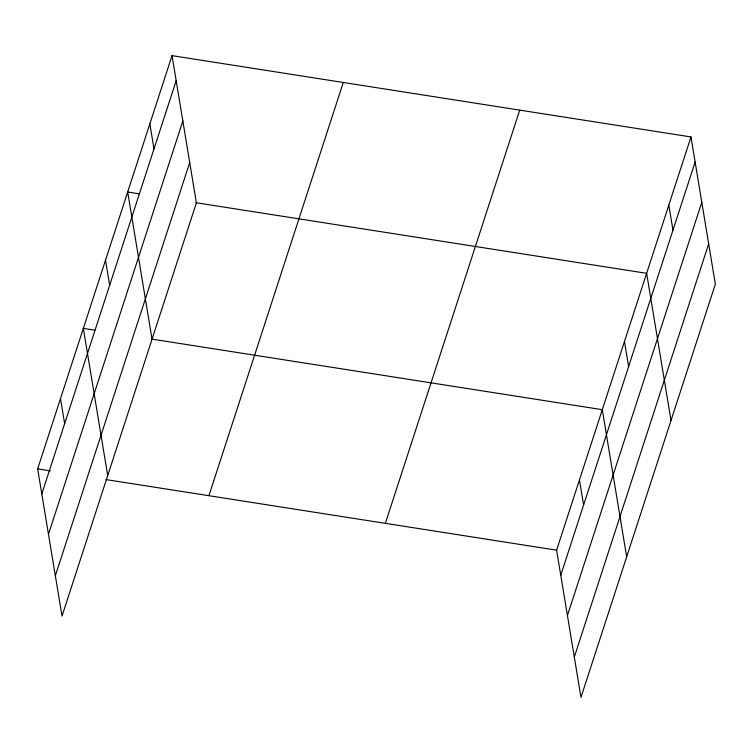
<?xml version="1.0" encoding="UTF-8"?>
<svg xmlns="http://www.w3.org/2000/svg" width="753" height="753" viewBox="0 0 753 753"><rect width="100%" height="100%" fill="white"/><g stroke="black" fill="none" stroke-linecap="round" stroke-linejoin="round"><path stroke-width="1.13" d="M172.023 55.647L196.392 202.821L62.019 616.048L37.65 468.874L172.023 55.647L690.981 136.952L715.35 284.126L580.977 697.353L556.608 550.179L690.981 136.952M41.801 493.93L176.174 80.712M48.474 534.235L182.847 121.007M55.346 575.744L189.718 162.526M208.91 495.7L343.283 82.482M385.357 523.344L519.73 110.126M560.759 575.245L695.132 162.017M567.433 615.54L701.805 202.312M574.304 657.058L708.677 243.831M139.249 193.822L127.681 192.006L152.04 339.189M195.949 202.708L646.639 273.32L671.008 420.494M94.906 330.191L83.338 328.374L107.698 475.548M151.607 339.066L602.296 409.679L626.665 556.862M37.65 468.874L50.376 470.86M105.919 479.567L556.608 550.179M668.815 205.136L672.966 230.202M624.472 341.504L628.623 366.56M579.452 479.934L583.603 504.99M149.847 123.831L153.998 148.887M105.505 260.19L109.656 285.255M60.494 398.619L64.645 423.685"/></g></svg>
